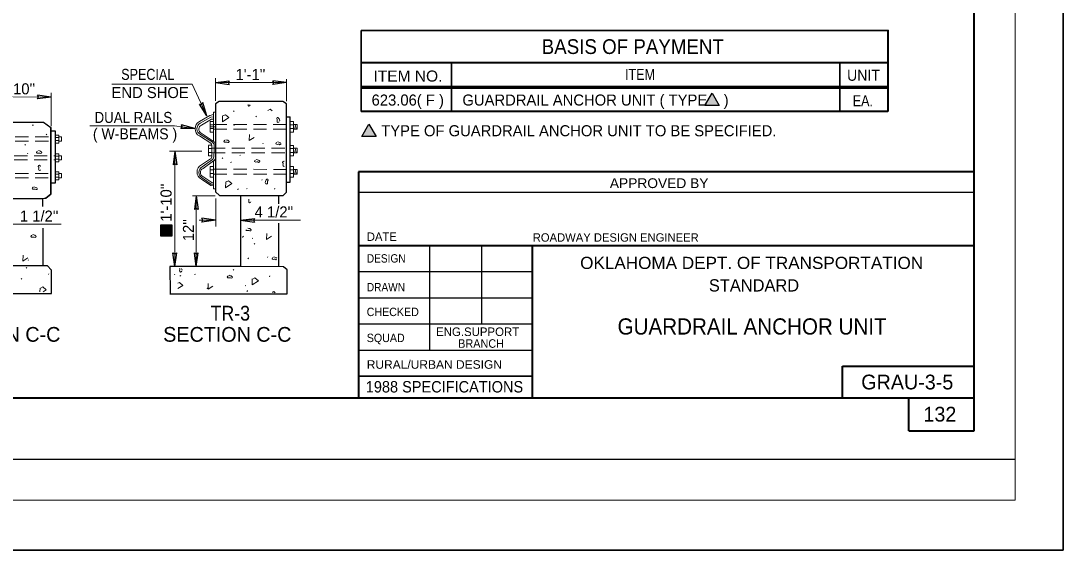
# Model space of a CAD drawing. Extents: x 569 to 948, y 15 to 283.
# Drawn here: x 821 to 948.3, y 15.4 to 80.1 of the extents above; entities that cross this region are included whole.
import ezdxf

# ---------------------------------------------------------------- set-up
doc = ezdxf.new("R2010")
doc.units = 0
doc.header["$LTSCALE"] = 0.54
doc.linetypes.add('MEDIUM_DASHED', pattern=[4.5, 3, -1.5])
for name, color, linetype, lineweight in [('1', 7, 'Continuous', 13), ('2', 7, 'Continuous', 13), ('25', 7, 'Continuous', 25)]:
    doc.layers.add(name, color=color, linetype=linetype, lineweight=lineweight)

msp = doc.modelspace()

# ---------------------------------------------------------------- hatches: boundary and pattern name
at = {"layer": '1'}
msp.add_hatch(color=256, dxfattribs=at).paths.add_polyline_path([(838.0417, 53.8028), (839.445, 53.8028), (839.445, 55.128), (838.0417, 55.128)])
at = {"layer": '2'}
for points in [[(904.5598, 69.763), (905.4341, 71.2658), (906.2985, 69.7572)], [(862.6278, 65.9741), (863.5022, 67.4769), (864.3665, 65.9683)]]:
    msp.add_hatch(color=256, dxfattribs=at).paths.add_polyline_path(points)

# ---------------------------------------------------------------- linework, layer by layer
at = {"layer": '1'}
for p, q in [((942.4576, 21.5179), (942.4576, 251.7561)), ((853.4416, 70.2744), (853.4416, 72.9715)), ((844.7523, 72.5497), (853.4416, 72.5497)), ((839.7938, 50.1078), (839.7938, 64.1871)), ((842.4093, 50.0969), (842.4093, 58.7239)), ((823.3171, 47.4399), (823.3078, 46.964)), ((582.0846, 21.5179), (942.4576, 21.5179))]:
    msp.add_line(p, q, dxfattribs=at)
at = {"layer": '1', "lineweight": 40}
for p, q in [((937.4521, 34.031), (937.4521, 239.2435)), ((612.1157, 34.031), (937.4521, 34.031))]:
    msp.add_line(p, q, dxfattribs=at)
at = {"layer": '1', "lineweight": 25}
for p, q in [((824.1755, 50.1808), (824.7142, 49.6421)), ((597.1001, 26.5234), (942.4576, 26.5234))]:
    msp.add_line(p, q, dxfattribs=at)
at = {"layer": '1', "lineweight": 35}
msp.add_lwpolyline([(569.4753, 15.4033), (948.3188, 15.4033), (948.3188, 283.116), (569.4753, 283.116)], close=True, dxfattribs=at)
at = {"layer": '1'}
for points in [[(846.9753, 69.006), (847.0274, 69.0938), (847.0271, 69.0979)], [(848.7292, 69.8584), (848.7287, 69.8551), (848.7436, 69.7511), (848.8182, 69.6764), (848.9226, 69.7212), (848.9819, 69.8105)], [(851.6632, 69.1008), (851.4304, 69.3), (851.132, 69.151)], [(845.6189, 68.4935), (845.6042, 67.7631), (846.3793, 68.2698), (845.9617, 68.6276), (845.6637, 68.4787)], [(849.6689, 68.3814), (849.7568, 68.4337), (849.7608, 68.4336)], [(852.6038, 67.878), (852.5593, 68.0123), (852.5296, 68.1313), (852.47, 68.2212), (852.3955, 68.2953), (852.276, 68.2658), (852.2464, 68.1463), (852.3058, 68.0569), (852.306, 67.9379), (852.291, 67.8331), (852.3058, 67.7291), (852.3807, 67.6543), (852.485, 67.699), (852.5444, 67.7887)], [(822.5068, 67.3582), (822.5061, 67.3554), (822.3871, 67.3256), (822.3381, 67.3582)], [(824.0887, 66.168), (824.1407, 66.2563), (824.1408, 66.2602)], [(846.9875, 67.2863), (847.0754, 67.3386), (847.0794, 67.3385)], [(821.4513, 64.914), (821.5393, 64.9663), (821.5432, 64.9662)], [(845.9998, 65.5681), (846.1341, 65.5233), (846.2533, 65.4937), (846.3429, 65.4343), (846.4175, 65.3594), (846.3875, 65.2403), (846.2685, 65.2104), (846.1788, 65.2701), (846.0597, 65.2699), (845.9553, 65.2552), (845.8509, 65.2701), (845.7768, 65.3446), (845.8213, 65.4491), (845.9103, 65.5084)], [(848.8918, 66.2011), (848.8772, 65.4706), (849.4679, 65.8573)], [(850.5198, 65.0643), (850.5719, 65.1521), (850.5717, 65.1561)], [(852.3415, 65.3068), (852.4758, 65.262), (852.5949, 65.2323), (852.6846, 65.173), (852.7591, 65.0981), (852.7292, 64.979), (852.6102, 64.9492), (852.5204, 65.0088), (852.4014, 65.0086), (852.2969, 64.9939), (852.1926, 65.0088), (852.1183, 65.0833), (852.1629, 65.1878), (852.252, 65.2472)], [(821.7763, 63.8413), (821.8283, 63.9291), (821.8282, 63.9331)], [(823.1161, 64.2373), (823.2504, 64.1924), (823.3695, 64.1628), (823.4593, 64.1034), (823.5338, 64.0286), (823.5038, 63.9094), (823.3848, 63.8796), (823.295, 63.9393), (823.176, 63.939), (823.0715, 63.9243), (822.9673, 63.9393), (822.893, 64.0137), (822.9376, 64.1183), (823.0266, 64.1776)], [(847.7101, 63.6371), (847.798, 63.6893), (847.802, 63.6892)], [(823.3707, 62.2913), (823.3191, 62.3688), (823.2445, 62.4433), (823.1256, 62.4136), (823.0953, 62.2942), (823.1548, 62.2046), (823.1548, 62.0858), (823.1401, 61.9811), (823.155, 61.877), (823.2298, 61.8026), (823.3338, 61.8472), (823.3707, 61.9019)], [(845.5778, 63.2863), (845.6658, 63.3386), (845.6698, 63.3385)], [(846.6008, 62.7893), (846.6887, 62.8415), (846.6928, 62.8413)], [(849.738, 63.1446), (849.8723, 63.0998), (849.9914, 63.0702), (850.0811, 63.0108), (850.1557, 62.9359), (850.1257, 62.8168), (850.0068, 62.787), (849.9169, 62.8466), (849.7979, 62.8463), (849.6934, 62.8318), (849.5892, 62.8466), (849.5149, 62.9211), (849.5595, 63.0256), (849.6485, 63.085)], [(853.1538, 62.9012), (853.1028, 62.952), (852.9839, 62.9223), (852.9537, 62.8028), (853.0132, 62.7133), (853.0132, 62.5945), (852.9984, 62.4898), (853.0133, 62.3857), (853.088, 62.3113), (853.1538, 62.3394)], [(846.0013, 60.4195), (845.9869, 59.6894), (846.7617, 60.1963), (846.3445, 60.5542), (846.0463, 60.405)], [(850.4774, 60.7053), (850.4255, 60.6173), (850.4253, 60.6133)], [(850.8147, 60.3383), (850.8594, 60.4725), (850.8891, 60.5916), (850.9484, 60.6813), (851.0233, 60.7558), (851.1425, 60.7259), (851.1723, 60.6069), (851.1127, 60.5172), (851.1128, 60.3982), (851.1275, 60.2936), (851.1127, 60.1893), (851.0382, 60.1151), (850.9337, 60.1597), (850.8743, 60.2488)], [(822.5659, 59.8204), (822.7002, 59.7756), (822.8193, 59.746), (822.909, 59.6867), (822.9835, 59.6118), (822.9536, 59.4927), (822.8347, 59.4628), (822.7448, 59.5224), (822.6258, 59.5223), (822.5213, 59.5076), (822.417, 59.5224), (822.3428, 59.5969), (822.3873, 59.7014), (822.4764, 59.7608)], [(847.4618, 59.5015), (847.5497, 59.5538), (847.5537, 59.5535)], [(848.5431, 59.5655), (848.631, 59.6178), (848.635, 59.6176)], [(851.9552, 59.536), (852.0072, 59.6241), (852.0072, 59.6283)], [(848.8145, 58.3014), (848.8433, 58.2581), (848.8433, 58.139), (848.8286, 58.0343), (848.8433, 57.9303), (848.9181, 57.8557), (849.0223, 57.9004), (849.0818, 57.9898)], [(848.697, 54.7749), (848.8313, 54.7302), (848.9504, 54.7005), (849.0401, 54.6411), (849.1146, 54.5663), (849.0847, 54.4471), (848.9657, 54.4173), (848.8758, 54.4769), (848.7568, 54.4768), (848.6524, 54.4621), (848.5481, 54.4769), (848.4832, 54.5421)], [(822.438, 53.9698), (822.5723, 53.9251), (822.6914, 53.8955), (822.7812, 53.8361), (822.8557, 53.7613), (822.8258, 53.6421), (822.7068, 53.6123), (822.6169, 53.6718), (822.4979, 53.6717), (822.3934, 53.657), (822.2892, 53.6718), (822.2149, 53.7463), (822.2595, 53.8508), (822.3485, 53.9103)], [(848.063, 53.6258), (848.0983, 53.7085), (848.1873, 53.7679)], [(849.2466, 53.4932), (849.3345, 53.5454), (849.3385, 53.5453)], [(851.0112, 54.1185), (850.9965, 53.388), (851.5873, 53.7746)], [(849.4618, 52.8176), (849.5498, 52.8698), (849.5537, 52.8697)], [(821.2471, 51.4603), (821.2324, 50.7299), (821.8232, 51.1165)], [(848.7202, 51.0224), (848.8081, 51.0747), (848.8121, 51.0745)], [(851.1069, 51.1638), (851.159, 51.2519), (851.159, 51.2561)], [(852.2649, 50.9168), (852.1523, 50.8885), (852.0625, 50.9482), (851.9435, 50.9479), (851.839, 50.9333), (851.7348, 50.9482), (851.6605, 51.0227), (851.7051, 51.1272), (851.7941, 51.1865)], [(851.8836, 51.2462), (852.0178, 51.2014), (852.137, 51.1718), (852.2267, 51.1123), (852.2649, 51.074)], [(821.6057, 49.8885), (821.6935, 49.9408), (821.6976, 49.9406)], [(821.8507, 50.8065), (821.9027, 50.8943), (821.9026, 50.8983)], [(840.3583, 49.8278), (840.3871, 49.7845), (840.3871, 49.6654), (840.3723, 49.5608), (840.3871, 49.4568), (840.4618, 49.3821), (840.5661, 49.4268), (840.6255, 49.5162)], [(840.6851, 49.6057), (840.6405, 49.7398), (840.6185, 49.8278)], [(846.9173, 49.6397), (847.0052, 49.6919), (847.0092, 49.6918)], [(821.0006, 48.5332), (821.0885, 48.5854), (821.0925, 48.5853)], [(824.3601, 49.0826), (824.4122, 49.1707), (824.4122, 49.1748)], [(839.7319, 49.0468), (839.7839, 49.1346), (839.7837, 49.1388)], [(840.4196, 48.9044), (840.5075, 48.9568), (840.5115, 48.9566)], [(842.2103, 49.0978), (842.2982, 49.1501), (842.3022, 49.15)], [(846.4251, 48.9953), (846.5594, 48.9504), (846.6785, 48.9208), (846.7682, 48.8614), (846.8427, 48.7866), (846.8128, 48.6674), (846.6938, 48.6376), (846.6039, 48.6973), (846.485, 48.697), (846.3805, 48.6823), (846.2762, 48.6973), (846.2019, 48.7717), (846.2465, 48.8763), (846.3356, 48.9356)], [(849.2338, 48.5464), (849.2194, 47.8163), (849.9942, 48.3231), (849.577, 48.681), (849.2788, 48.5319)], [(851.3989, 48.911), (851.347, 48.8231), (851.3468, 48.8191)], [(823.6914, 46.964), (824.0775, 47.2166), (823.6603, 47.5745), (823.3622, 47.4254)], [(840.1753, 47.3763), (840.7713, 47.766), (840.3536, 48.1237), (840.1753, 48.0345)], [(843.7368, 47.358), (843.7888, 47.4458), (843.7887, 47.4498)], [(843.8685, 48.0119), (843.8538, 47.2814), (844.4446, 47.6681)], [(848.3833, 47.7073), (848.4712, 47.7595), (848.4752, 47.7593)], [(848.5984, 47.0317), (848.6863, 47.0839), (848.6903, 47.0838)], [(852.0323, 46.8338), (852.0281, 46.8508), (851.9686, 46.9402), (851.8938, 47.0151), (851.7748, 46.9849), (851.745, 46.8657), (851.7661, 46.8338)]]:
    msp.add_lwpolyline(points, dxfattribs=at)
at = {"layer": '1', "lineweight": 25}
msp.add_lwpolyline([(838.0417, 53.8028), (839.445, 53.8028), (839.445, 55.128), (838.0417, 55.128)], close=True, dxfattribs=at)
at = {"layer": '2', "lineweight": 40}
msp.add_line((926.8979, 78.9378), (926.8979, 69.0008), dxfattribs=at)
at = {"layer": '2', "lineweight": 35}
for p, q in [((926.8988, 74.9474), (862.5594, 74.9474)), ((926.9074, 74.9879), (862.5681, 74.9879)), ((873.6047, 74.8601), (873.6047, 69.0008)), ((921.0343, 74.9474), (921.0343, 69.0008)), ((862.5594, 69.0008), (926.8856, 69.0008)), ((862.5681, 69.0413), (926.8941, 69.0413))]:
    msp.add_line(p, q, dxfattribs=at)
at = {"layer": '2'}
for p, q in [((844.7523, 70.325), (844.7523, 73.0739)), ((841.9029, 72.3537), (832.1043, 72.3537)), ((843.7158, 68.4693), (841.9029, 72.3537)), ((818.1015, 70.7895), (824.6812, 70.7837)), ((824.6772, 67.2166), (824.6817, 71.3008)), ((844.5269, 68.9451), (844.7703, 68.9441)), ((844.5269, 68.9451), (844.5269, 65.3643)), ((842.8028, 67.7958), (844.0686, 68.5251)), ((842.885, 67.5867), (844.2068, 68.3093)), ((844.0686, 68.5251), (844.5269, 68.6644)), ((844.1135, 66.5013), (844.1144, 67.7807)), ((844.2068, 68.3093), (844.5288, 68.3508)), ((839.7368, 67.2581), (829.4115, 67.2581)), ((842.2348, 66.9515), (839.7074, 67.2611)), ((843.0153, 66.38), (844.467, 65.4028)), ((844.114, 67.141), (844.8186, 67.1405)), ((844.1187, 67.3902), (844.5218, 67.3902)), ((844.1187, 66.9252), (844.5218, 66.9252)), ((853.8695, 67.3929), (854.2934, 67.3929)), ((853.8719, 66.9277), (854.2934, 66.9277)), ((854.3038, 67.2688), (854.3998, 66.8584)), ((854.4873, 67.4402), (854.6086, 66.8584)), ((825.635, 65.4797), (825.197, 65.4797)), ((825.635, 65.8519), (825.2026, 65.8519)), ((842.8009, 66.0222), (844.194, 65.1455)), ((842.9284, 66.2038), (844.3368, 65.3155)), ((843.0699, 64.1871), (839.1249, 64.1871)), ((843.891, 63.6003), (843.892, 64.8798)), ((843.8961, 64.4893), (844.2993, 64.4893)), ((843.8961, 64.0242), (844.2993, 64.0242)), ((844.3229, 63.5677), (844.3243, 64.8493)), ((844.5676, 63.585), (844.5834, 64.1653)), ((844.5815, 64.8113), (844.5834, 64.1653)), ((844.7716, 64.863), (844.7686, 63.466)), ((853.8759, 64.4875), (854.2858, 64.4875)), ((853.8759, 64.0223), (854.2858, 64.0223)), ((854.2962, 64.3633), (854.3923, 63.953)), ((854.4797, 64.5348), (854.601, 63.953)), ((825.635, 63.1801), (825.197, 63.1801)), ((825.635, 63.5523), (825.2026, 63.5523)), ((843.0419, 62.5096), (844.1288, 63.2258)), ((843.1294, 62.2622), (844.3813, 63.1346)), ((843.2423, 62.0553), (844.506, 62.9701)), ((844.3222, 63.4298), (844.3222, 63.4302)), ((844.5269, 60.3148), (844.5269, 62.9943)), ((825.635, 61.3717), (825.2026, 61.3717)), ((844.1134, 61.0023), (844.1144, 62.2818)), ((844.1186, 61.8913), (844.5217, 61.8913)), ((844.1186, 61.4261), (844.5217, 61.4261)), ((853.8759, 61.8837), (854.2849, 61.8837)), ((853.8759, 61.4184), (854.2849, 61.4184)), ((854.2953, 61.7596), (854.3913, 61.3493)), ((854.4788, 61.931), (854.6001, 61.3493)), ((825.635, 60.9995), (825.197, 60.9995)), ((844.5276, 59.581), (844.5276, 60.3031)), ((844.7023, 58.7239), (841.9271, 58.7239)), ((844.5276, 59.581), (844.7695, 59.5797)), ((844.7835, 58.4012), (844.7835, 54.9746)), ((819.1048, 55.2425), (825.8874, 55.2425)), ((842.7652, 55.7378), (844.7835, 55.7333)), ((847.8167, 55.7285), (855.1228, 55.7285))]:
    msp.add_line(p, q, dxfattribs=at)
at = {"layer": '2', "lineweight": 25}
for p, q in [((844.7523, 72.5497), (846.4404, 72.7795)), ((853.4413, 72.5497), (851.7538, 72.7837)), ((844.7523, 72.5497), (846.4398, 72.3157)), ((853.4413, 72.5497), (851.7533, 72.3198)), ((862.5594, 72.0733), (926.8723, 72.0733)), ((862.5594, 71.875), (926.8988, 71.875)), ((862.5681, 72.1137), (926.8809, 72.1137)), ((862.5681, 71.9155), (926.9074, 71.9155)), ((824.6808, 70.7845), (822.9927, 70.5548)), ((824.6808, 70.7845), (822.9933, 71.0186)), ((843.7164, 68.4699), (843.2128, 70.0975)), ((852.9645, 70.2345), (845.2049, 70.2345)), ((853.4237, 69.9374), (852.9645, 70.2345)), ((843.7164, 68.4699), (842.7924, 69.9013)), ((853.4198, 59.1584), (853.4237, 69.9374)), ((853.4231, 68.3573), (853.8759, 68.3573)), ((853.8759, 60.3613), (853.8759, 68.3573)), ((825.1978, 66.6253), (824.647, 66.6252)), ((825.1978, 60.2784), (825.1978, 66.6253)), ((842.2344, 66.9523), (840.5309, 66.9274)), ((842.2344, 66.9523), (840.5873, 67.3878)), ((839.7939, 64.1857), (839.565, 62.4974)), ((839.7939, 64.1857), (840.0288, 62.4983)), ((824.6868, 60.2784), (825.1978, 60.2784)), ((853.4202, 60.3613), (853.8759, 60.3613)), ((842.4091, 58.7238), (842.1723, 57.0367)), ((842.4091, 58.7238), (842.6362, 57.0353)), ((847.8167, 58.7612), (847.8167, 50.0548)), ((852.4769, 57.7183), (852.4769, 58.7248)), ((853.0079, 58.7683), (853.4198, 59.1584)), ((819.1048, 58.3679), (823.6964, 58.3679)), ((823.6527, 57.3955), (823.6538, 58.3131)), ((823.6967, 50.1808), (823.6922, 54.7737)), ((844.7823, 55.7332), (843.0939, 55.5051)), ((844.7823, 55.7332), (843.0949, 55.969)), ((847.8238, 55.7288), (849.5121, 55.957)), ((847.8238, 55.7288), (849.5111, 55.4932)), ((852.4769, 50.0588), (852.4769, 55.3719)), ((839.7933, 50.0549), (839.5583, 51.7423)), ((839.7933, 50.0549), (840.0222, 51.7432)), ((842.4093, 50.0557), (842.1823, 51.7442)), ((842.4093, 50.0557), (842.6461, 51.7428)), ((811.4304, 50.1823), (824.1755, 50.1808)), ((847.8167, 50.0548), (839.1899, 50.0548)), ((839.1899, 50.0548), (839.1998, 46.7334)), ((853.5152, 46.7168), (853.5173, 49.6646)), ((824.7142, 46.7685), (824.7142, 49.6421)), ((811.4304, 46.7685), (824.7142, 46.7685)), ((839.1876, 46.7168), (853.5152, 46.7168))]:
    msp.add_line(p, q, dxfattribs=at)
at = {"layer": '2', "linetype": 'MEDIUM_DASHED'}
for p, q in [((844.5269, 67.4468), (853.8693, 67.4432)), ((844.5269, 66.8571), (853.8723, 66.8571)), ((817.8558, 65.9006), (825.1978, 65.9006)), ((817.8558, 65.4072), (825.1978, 65.3911)), ((844.3052, 64.5458), (853.8759, 64.5421)), ((844.3052, 63.9561), (853.8759, 63.9561)), ((817.7313, 63.6034), (825.1978, 63.6034)), ((817.7313, 63.11), (825.1978, 63.0936)), ((817.8468, 61.4222), (825.1888, 61.4222)), ((844.5375, 61.9497), (853.8759, 61.9461)), ((844.5375, 61.36), (853.8828, 61.36)), ((817.8468, 60.9288), (825.1888, 60.9127))]:
    msp.add_line(p, q, dxfattribs=at)
at = {"layer": '2', "lineweight": 35}
msp.add_lwpolyline([(926.9809, 78.9118), (862.5594, 78.9118), (862.5594, 69.0008)], dxfattribs=at)
at = {"layer": '2', "lineweight": 25}
for points in [[(846.4404, 72.7795), (846.3096, 72.5454), (846.4398, 72.3157)], [(851.7533, 72.3198), (851.8841, 72.554), (851.7538, 72.7837)], [(822.9927, 70.5548), (823.1236, 70.7889), (822.9933, 71.0186)], [(842.7924, 69.9013), (843.06, 69.8821), (843.2128, 70.0975)], [(845.2049, 70.2345), (844.772, 69.9639), (844.7713, 59.2018)], [(818.1108, 66.9986), (819.0653, 67.7121), (823.7548, 67.7207), (824.647, 67.0505), (824.647, 58.9054), (824.0268, 58.4092), (823.8608, 58.3884)], [(823.6959, 58.3615), (823.6959, 58.3679), (824.0268, 58.4092), (824.647, 58.9054), (824.6467, 67.0508)], [(840.5309, 66.9274), (840.6891, 67.144), (840.5873, 67.3878)], [(840.0288, 62.4983), (839.7943, 62.6284), (839.565, 62.4974)], [(844.7713, 59.2018), (845.2403, 58.7576), (853.0079, 58.7683)], [(842.6362, 57.0353), (842.4023, 57.1666), (842.1723, 57.0367)], [(843.0939, 55.5051), (843.2249, 55.7391), (843.0949, 55.969)], [(849.5121, 55.957), (849.381, 55.7229), (849.5111, 55.4932)], [(839.5583, 51.7423), (839.7928, 51.6122), (840.0222, 51.7432)], [(842.1823, 51.7442), (842.4162, 51.6129), (842.6461, 51.7428)], [(853.5173, 49.6646), (853.0561, 50.049), (847.8167, 50.0548)]]:
    msp.add_lwpolyline(points, dxfattribs=at)
for points in [[(904.5598, 69.763), (905.4341, 71.2658), (906.2985, 69.7572)], [(862.6278, 65.9741), (863.5022, 67.4769), (864.3665, 65.9683)]]:
    msp.add_lwpolyline(points, close=True, dxfattribs=at)
at = {"layer": '2'}
for points in [[(843.0521, 67.361), (844.2773, 68.0848), (844.5269, 68.0853)], [(844.1144, 67.7829), (844.5269, 67.7829), (844.5269, 66.5013), (844.1135, 66.5013)], [(853.8759, 67.7856), (854.2986, 67.7856), (854.2986, 66.5039), (853.8741, 66.5039)], [(843.892, 64.882), (844.3045, 64.882), (844.3045, 63.6003), (843.891, 63.6003)], [(853.8759, 64.8802), (854.291, 64.8802), (854.291, 63.5985), (853.8759, 63.5985)], [(844.1144, 62.2839), (844.5269, 62.2839), (844.5269, 61.0023), (844.1134, 61.0023)], [(853.8759, 62.2763), (854.2901, 62.2763), (854.2901, 60.9947), (853.8759, 60.9947)], [(843.0403, 60.7356), (844.2055, 59.9623), (844.5276, 59.943)], [(843.1726, 60.8792), (844.2393, 60.1475), (844.5276, 60.1173)], [(843.2055, 61.0743), (844.3067, 60.324), (844.5276, 60.3043)]]:
    msp.add_lwpolyline(points, dxfattribs=at)
for points in [[(854.2983, 67.4402), (854.7453, 67.4402), (854.7453, 66.8584), (854.2983, 66.8584)], [(825.1975, 66.1364), (825.635, 66.1364), (825.635, 65.1513), (825.1975, 65.1513)], [(825.6358, 65.3941), (825.9411, 65.3941), (825.9411, 65.9043), (825.6358, 65.9043)], [(825.1975, 63.8368), (825.635, 63.8368), (825.635, 62.8518), (825.1975, 62.8518)], [(854.2908, 64.5348), (854.7378, 64.5348), (854.7378, 63.953), (854.2908, 63.953)], [(825.6358, 63.0945), (825.9411, 63.0945), (825.9411, 63.6048), (825.6358, 63.6048)], [(825.1975, 61.6563), (825.635, 61.6563), (825.635, 60.6712), (825.1975, 60.6712)], [(825.6358, 60.9139), (825.9411, 60.9139), (825.9411, 61.4241), (825.6358, 61.4241)], [(854.2899, 61.931), (854.7368, 61.931), (854.7368, 61.3493), (854.2899, 61.3493)]]:
    msp.add_lwpolyline(points, close=True, dxfattribs=at)
for centre, radius, start, end in [((843.2534, 66.9085), 0.9952, 116.92066, 242.95828), ((843.2469, 66.9059), 0.771, 117.9892, 245.59666), ((843.2514, 66.8624), 0.537, 111.78855, 243.91868), ((843.8866, 64.8256), 0.4385, 3.70361, 47.28495), ((844.0653, 64.8722), 0.5198, 353.25817, 58.50126), ((843.9835, 64.7818), 0.7874, 5.58742, 52.36961), ((843.4926, 61.6221), 0.9952, 116.92066, 242.95828), ((843.9144, 63.5734), 0.4106, 301.67253, 359.60029), ((843.9921, 63.5594), 0.5761, 312.49613, 2.54207), ((844.214, 63.4408), 0.5582, 301.4183, 2.60868), ((843.4912, 61.5813), 0.771, 117.9892, 245.59666), ((843.4416, 61.5567), 0.537, 111.78855, 243.91868)]:
    msp.add_arc(centre, radius, start, end, dxfattribs=at)
at = {"layer": '25', "lineweight": 40}
for p, q in [((862.2374, 61.6549), (862.2374, 34.031)), ((937.4521, 61.6549), (862.2374, 61.6549)), ((862.2374, 52.6584), (937.4521, 52.6584)), ((883.4323, 52.6584), (883.4323, 34.031)), ((921.3463, 37.8982), (937.4521, 37.8982)), ((921.3463, 34.031), (921.3463, 37.8982)), ((929.464, 29.9705), (929.464, 34.031)), ((937.4521, 29.9705), (937.4521, 34.031)), ((929.464, 29.9705), (937.4521, 29.9705))]:
    msp.add_line(p, q, dxfattribs=at)
at = {"layer": '25'}
for p, q in [((862.2475, 59.1558), (937.4521, 59.1558)), ((870.9148, 52.6903), (870.9148, 39.895)), ((877.2417, 52.6584), (877.2417, 43.062)), ((862.2475, 49.4595), (883.439, 49.4595)), ((862.2475, 46.2609), (883.439, 46.2609)), ((862.2475, 43.062), (883.418, 43.062)), ((862.2475, 39.8631), (883.418, 39.8631))]:
    msp.add_line(p, q, dxfattribs=at)
at = {"layer": '25', "lineweight": 35}
msp.add_line((862.2475, 36.6642), (883.4349, 36.6642), dxfattribs=at)

# ---------------------------------------------------------------- texts
at = {"layer": '1', "width": 0.95}
msp.add_text('GUARDRAIL ANCHOR UNIT', height=1.982, dxfattribs=at).set_placement((893.8771, 41.753))
at = {"layer": '2'}
for s, height, width, p in [('BASIS OF PAYMENT', 1.802, 0.95, (884.6115, 76.0446)), ('SPECIAL ', 1.351, 0.85, (833.2371, 72.8763)), ('ITEM NO.', 1.351, 1.05, (864.0517, 72.6744)), ('ITEM', 1.351, 0.85, (894.794, 72.8688)), ('UNIT', 1.351, 0.95, (921.9215, 72.7713)), ('EA.', 1.351, 0.85, (922.6093, 69.6526)), ('DUAL RAILS', 1.351, 0.9, (829.9786, 67.6168)), ('( W-BEAMS )', 1.351, 0.95, (829.7793, 65.6124)), ('TR-3', 1.802, 0.9, (844.1553, 43.4643))]:
    msp.add_text(s, height=height, dxfattribs=dict(at, width=width)).set_placement(p)
for s, height, p in [("1'-1''", 1.351, (847.2015, 72.8603)), ("10''", 1.351, (820.0248, 71.1116)), ('END SHOE', 1.351, (832.0546, 70.6573)), ('623.06( F )', 1.351, (863.8291, 69.7416)), ('GUARDRAIL ANCHOR UNIT ( TYPE    )', 1.351, (874.9224, 69.7416)), ('TYPE OF GUARDRAIL ANCHOR UNIT TO BE SPECIFIED.', 1.351, (865.0058, 65.9892)), ("4 1/2''", 1.351, (849.5439, 56.0661)), ("1 1/2''", 1.351, (820.8588, 55.557)), ('SECTION C-C', 1.802, (810.1423, 40.8751)), ('SECTION C-C', 1.802, (838.3663, 40.8751))]:
    msp.add_text(s, height=height, dxfattribs=at).set_placement(p)
for s, p in [("1'-10''", (839.3924, 55.5524)), ("12''", (842.1257, 53.1652))]:
    msp.add_text(s, height=1.351, rotation=90, dxfattribs=at).set_placement(p)
at = {"layer": '25'}
for s, height, width, p in [('APPROVED BY', 1.197, 1.05, (892.9359, 59.6558)), ('DESIGN', 1.026, 0.9, (863.2469, 50.5489)), ('OKLAHOMA DEPT. OF TRANSPORTATION', 1.488, 1.05, (889.3069, 49.7675)), ('DRAWN', 1.026, 0.9, (863.2469, 47.0305)), ('CHECKED', 1.026, 0.95, (863.227, 44.0114)), ('SQUAD', 1.026, 0.95, (863.2371, 40.8328)), ('BRANCH', 1.043, 0.95, (874.4077, 40.1368)), ('RURAL/URBAN DESIGN', 1.043, 1.05, (863.2371, 37.5738)), ('1988 SPECIFICATIONS', 1.397, 0.95, (863.1143, 34.6728))]:
    msp.add_text(s, height=height, dxfattribs=dict(at, width=width)).set_placement(p)
for s, height, p in [('DATE', 1.026, (863.2469, 53.2058)), ('ROADWAY DESIGN ENGINEER', 1.026, (883.514, 53.107)), ('STANDARD', 1.499, (905.035, 47.0152)), ('ENG.SUPPORT', 1.043, (871.7103, 41.5746)), ('GRAU-3-5', 1.802, (923.6493, 35.0512)), ('132', 1.802, (931.2487, 31.1211))]:
    msp.add_text(s, height=height, dxfattribs=at).set_placement(p)

doc.saveas('drawing.dxf')
